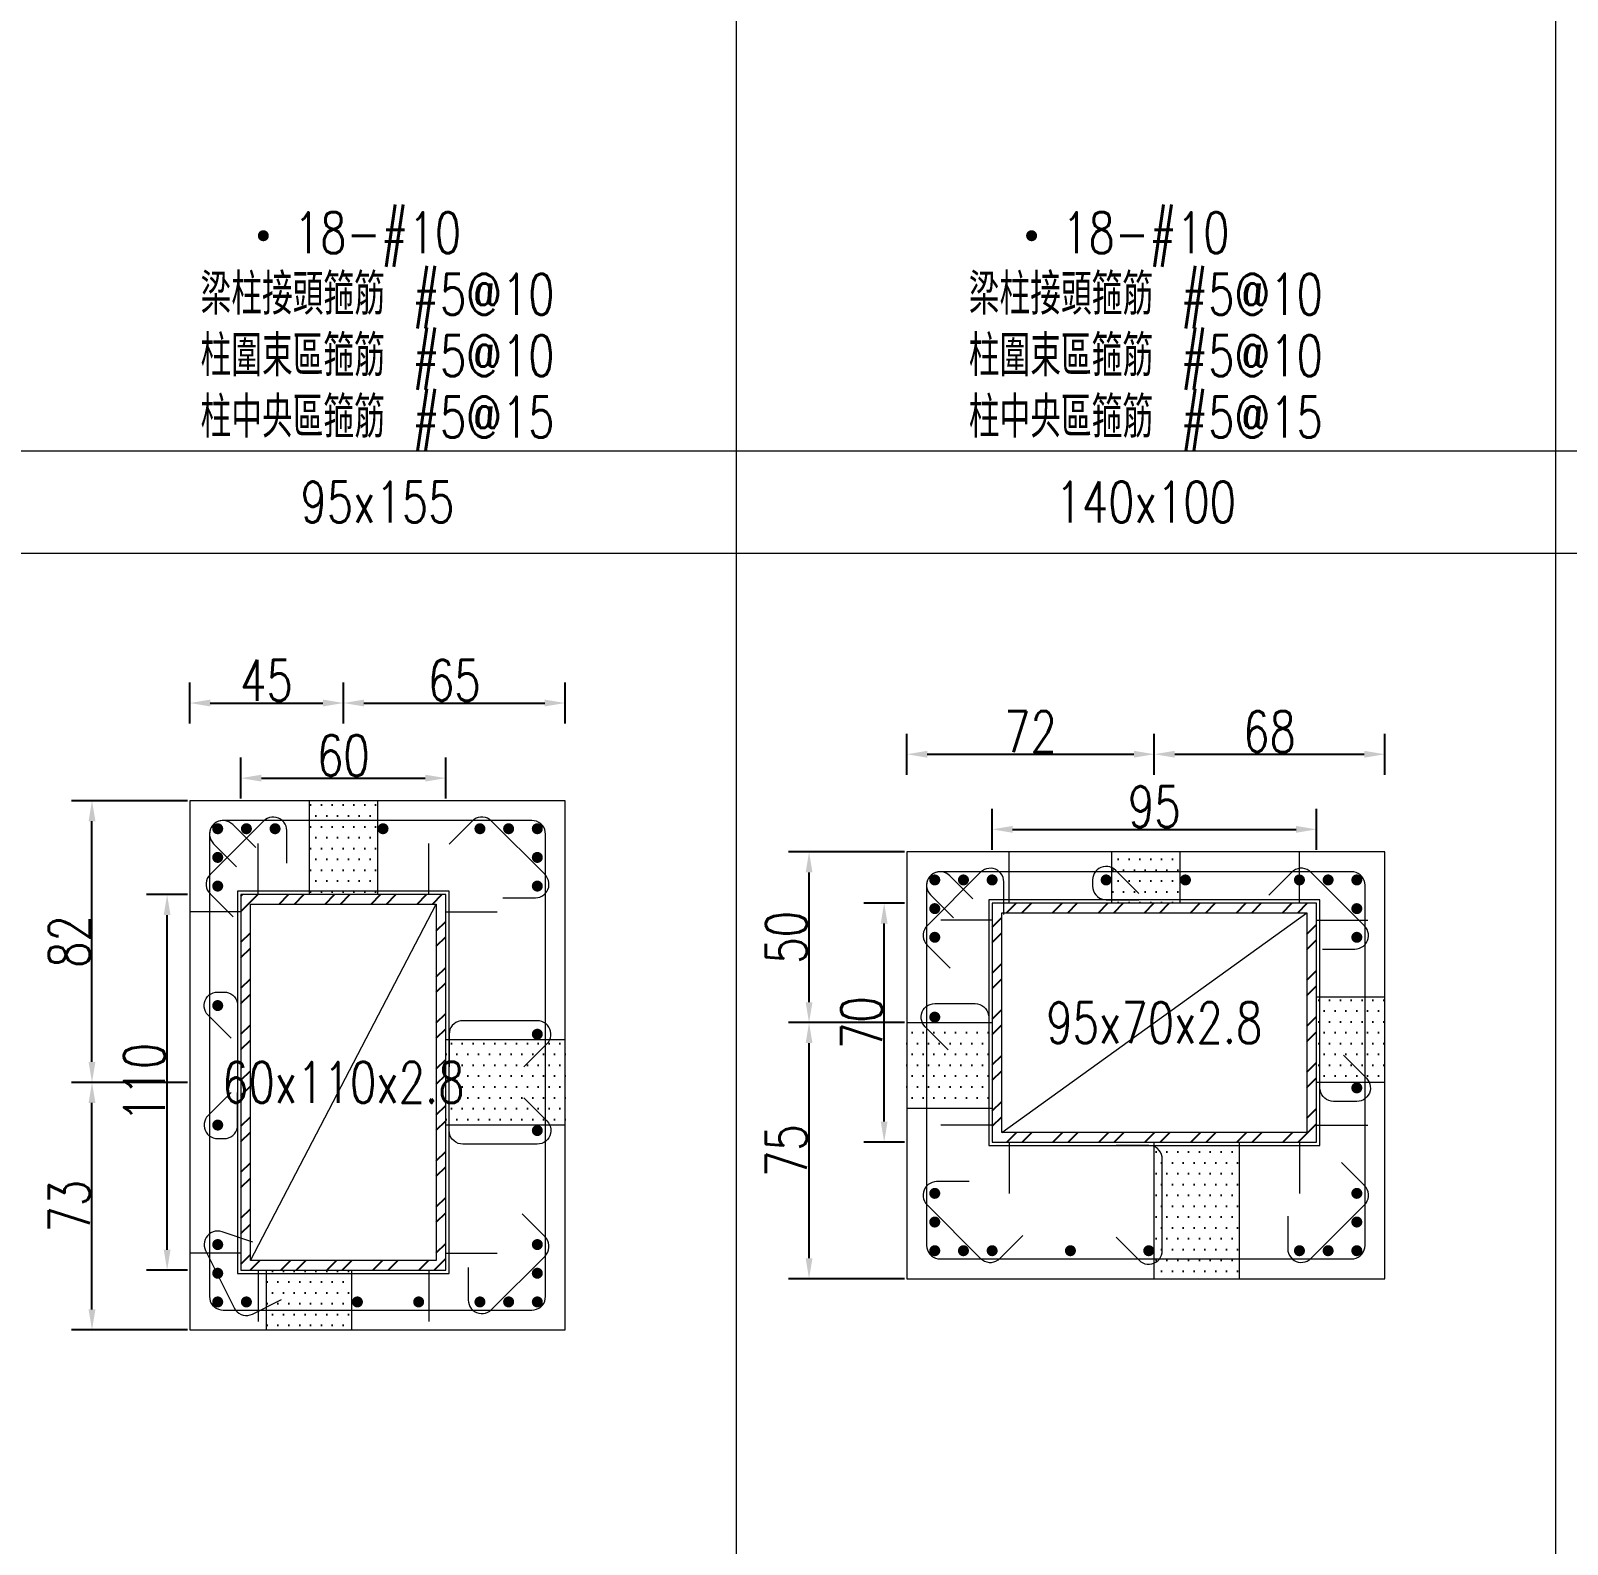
# Model space of a CAD drawing. Header units: millimetres. Extents: x 0 to 3905, y 0 to 8880.
# Drawn here: x 2918.4 to 3368.4, y 513.7 to 957 of the extents above; entities that cross this region are included whole.
import ezdxf
from ezdxf.enums import TextEntityAlignment as Align

# ---------------------------------------------------------------- set-up
doc = ezdxf.new("R2010")
doc.units = ezdxf.units.MM
doc.layers.get('DEFPOINTS').update_dxf_attribs({"color": 3})
for name, color, linetype in [('Hatch線', 6, 'Continuous'), ('TC-鋼粱', 132, 'Continuous'), ('主筋斷面', 2, 'Continuous'), ('文字-主筋根數', 7, 'Continuous'), ('文字-剪力筋 中央區', 7, 'Continuous'), ('文字-剪力筋-BC', 7, 'Continuous'), ('文字-剪力筋-圍束區', 7, 'Continuous'), ('文字-斷面尺寸', 7, 'Continuous'), ('文字-輔助字', 7, 'Continuous'), ('柱斷面線', 4, 'Continuous'), ('標註字', 4, 'Continuous'), ('箍筋線', 1, 'Continuous'), ('網格線', 7, 'Continuous'), ('鋼柱', 11, 'Continuous')]:
    doc.layers.add(name, color=color, linetype=linetype)
doc.styles.add('note', font='txt.shx', dxfattribs={"width": 0.75, "height": 12})
doc.styles.add('txt', font='txt.shx', dxfattribs={"height": 0.2, "bigfont": 'chineset.shx'})
doc.dimstyles.new('RCAD_DIM', dxfattribs={"dimtxt": 12, "dimasz": 6, "dimexe": 6, "dimexo": 0.625, "dimtad": 1, "dimdec": 0, "dimdsep": 46, "dimtxsty": 'note', "dimcen": 2.5, "dimclrd": 256, "dimclre": 256, "dimclrt": 256, "dimadec": 0, "dimazin": 0, "dimtfac": 1, "dimtmove": 0, "dimatfit": 3, "dimfxl": 0, "dimtolj": 1, "dimarcsym": 0})

# ---------------------------------------------------------------- blocks, each defined once
blk = doc.blocks.new('*D1608')
at = {"layer": 'DEFPOINTS', "color": 0}
for p in [(3040, 738.12), (2980, 731.5), (3040, 731.5)]:
    blk.add_point(p, dxfattribs=at)
at = {"layer": '標註字', "lineweight": -2}
for p, q in [((2980, 732.12), (2980, 744.12)), ((3040, 732.12), (3040, 744.12)), ((2986, 738.12), (3034, 738.12))]:
    blk.add_line(p, q, dxfattribs=at)
at = {"layer": '標註字'}
for points in [[(2986, 739.12), (2986, 737.12), (2980, 738.12)], [(3034, 737.12), (3034, 739.12), (3040, 738.12)]]:
    blk.add_solid(points, dxfattribs=at)
at = {"layer": '標註字', "insert": (3010, 744.75), "char_height": 12, "attachment_point": 5, "style": 'note'}
blk.add_mtext('\\A1;60', dxfattribs=at)
blk = doc.blocks.new('*D1609')
at = {"layer": 'DEFPOINTS', "color": 0}
for p in [(2958.38, 704), (2965, 704), (2965, 594)]:
    blk.add_point(p, dxfattribs=at)
at = {"layer": '標註字', "lineweight": -2}
for p, q in [((2964.38, 704), (2952.38, 704)), ((2958.38, 600), (2958.38, 698)), ((2964.38, 594), (2952.38, 594))]:
    blk.add_line(p, q, dxfattribs=at)
at = {"layer": '標註字'}
for points in [[(2959.38, 698), (2957.38, 698), (2958.38, 704)], [(2957.38, 600), (2959.38, 600), (2958.38, 594)]]:
    blk.add_solid(points, dxfattribs=at)
at = {"layer": '標註字', "insert": (2951.75, 649), "char_height": 12, "attachment_point": 5, "rotation": 90, "style": 'note'}
blk.add_mtext('\\A1;110', dxfattribs=at)
blk = doc.blocks.new('*D1610')
at = {"layer": 'DEFPOINTS', "color": 0}
for p in [(3010, 760.12), (2965, 753.5), (3010, 753.5)]:
    blk.add_point(p, dxfattribs=at)
at = {"layer": '標註字', "lineweight": -2}
for p, q in [((2965, 754.12), (2965, 766.12)), ((3010, 754.12), (3010, 766.12)), ((2971, 760.12), (3004, 760.12))]:
    blk.add_line(p, q, dxfattribs=at)
at = {"layer": '標註字'}
for points in [[(2971, 761.12), (2971, 759.12), (2965, 760.12)], [(3004, 759.12), (3004, 761.12), (3010, 760.12)]]:
    blk.add_solid(points, dxfattribs=at)
at = {"layer": '標註字', "insert": (2987.5, 766.75), "char_height": 12, "attachment_point": 5, "style": 'note'}
blk.add_mtext('\\A1;45', dxfattribs=at)
blk = doc.blocks.new('*D1611')
at = {"layer": 'DEFPOINTS', "color": 0}
for p in [(3075, 760.12), (3010, 753.5), (3075, 753.5)]:
    blk.add_point(p, dxfattribs=at)
at = {"layer": '標註字', "lineweight": -2}
for p, q in [((3010, 754.12), (3010, 766.12)), ((3075, 754.12), (3075, 766.12)), ((3016, 760.12), (3069, 760.12))]:
    blk.add_line(p, q, dxfattribs=at)
at = {"layer": '標註字'}
for points in [[(3016, 761.12), (3016, 759.12), (3010, 760.12)], [(3069, 759.12), (3069, 761.12), (3075, 760.12)]]:
    blk.add_solid(points, dxfattribs=at)
at = {"layer": '標註字', "insert": (3042.5, 766.75), "char_height": 12, "attachment_point": 5, "style": 'note'}
blk.add_mtext('\\A1;65', dxfattribs=at)
blk = doc.blocks.new('*D1612')
at = {"layer": 'DEFPOINTS', "color": 0}
for p in [(2936.38, 649), (2965, 649), (2965, 576.5)]:
    blk.add_point(p, dxfattribs=at)
at = {"layer": '標註字', "lineweight": -2}
for p, q in [((2964.38, 649), (2930.38, 649)), ((2936.38, 582.5), (2936.38, 643)), ((2964.38, 576.5), (2930.38, 576.5))]:
    blk.add_line(p, q, dxfattribs=at)
at = {"layer": '標註字'}
for points in [[(2937.38, 643), (2935.38, 643), (2936.38, 649)], [(2935.38, 582.5), (2937.38, 582.5), (2936.38, 576.5)]]:
    blk.add_solid(points, dxfattribs=at)
at = {"layer": '標註字', "insert": (2929.75, 612.75), "char_height": 12, "attachment_point": 5, "rotation": 90, "style": 'note'}
blk.add_mtext('\\A1;73', dxfattribs=at)
blk = doc.blocks.new('*D1613')
at = {"layer": 'DEFPOINTS', "color": 0}
for p in [(2936.38, 731.5), (2965, 731.5), (2965, 649)]:
    blk.add_point(p, dxfattribs=at)
at = {"layer": '標註字', "lineweight": -2}
for p, q in [((2964.38, 731.5), (2930.38, 731.5)), ((2936.38, 655), (2936.38, 725.5)), ((2964.38, 649), (2930.38, 649))]:
    blk.add_line(p, q, dxfattribs=at)
at = {"layer": '標註字'}
for points in [[(2937.38, 725.5), (2935.38, 725.5), (2936.38, 731.5)], [(2935.38, 655), (2937.38, 655), (2936.38, 649)]]:
    blk.add_solid(points, dxfattribs=at)
at = {"layer": '標註字', "insert": (2929.75, 690.25), "char_height": 12, "attachment_point": 5, "rotation": 90, "style": 'note'}
blk.add_mtext('\\A1;82', dxfattribs=at)
blk = doc.blocks.new('Circle_Filled')
at = {"const_width": 0.5}
blk.add_lwpolyline([(-0.25, 0, 1), (0.25, 0, 1)], format="xyb", close=True, dxfattribs=at)
blk = doc.blocks.new('*D1740')
at = {"layer": 'DEFPOINTS', "color": 0}
for p in [(3295, 723.12), (3200, 716.5), (3295, 716.5)]:
    blk.add_point(p, dxfattribs=at)
at = {"layer": '標註字', "lineweight": -2}
for p, q in [((3200, 717.12), (3200, 729.12)), ((3295, 717.12), (3295, 729.12)), ((3206, 723.12), (3289, 723.12))]:
    blk.add_line(p, q, dxfattribs=at)
at = {"layer": '標註字'}
for points in [[(3206, 724.12), (3206, 722.12), (3200, 723.12)], [(3289, 722.12), (3289, 724.12), (3295, 723.12)]]:
    blk.add_solid(points, dxfattribs=at)
at = {"layer": '標註字', "insert": (3247.5, 729.75), "char_height": 12, "attachment_point": 5, "style": 'note'}
blk.add_mtext('\\A1;95', dxfattribs=at)
blk = doc.blocks.new('*D1741')
at = {"layer": 'DEFPOINTS', "color": 0}
for p in [(3168.38, 701.5), (3175, 701.5), (3175, 631.5)]:
    blk.add_point(p, dxfattribs=at)
at = {"layer": '標註字', "lineweight": -2}
for p, q in [((3174.38, 701.5), (3162.38, 701.5)), ((3168.38, 637.5), (3168.38, 695.5)), ((3174.38, 631.5), (3162.38, 631.5))]:
    blk.add_line(p, q, dxfattribs=at)
at = {"layer": '標註字'}
for points in [[(3169.38, 695.5), (3167.38, 695.5), (3168.38, 701.5)], [(3167.38, 637.5), (3169.38, 637.5), (3168.38, 631.5)]]:
    blk.add_solid(points, dxfattribs=at)
at = {"layer": '標註字', "insert": (3161.75, 666.5), "char_height": 12, "attachment_point": 5, "rotation": 90, "style": 'note'}
blk.add_mtext('\\A1;70', dxfattribs=at)
blk = doc.blocks.new('*D1742')
at = {"layer": 'DEFPOINTS', "color": 0}
for p in [(3247.5, 745.12), (3175, 738.5), (3247.5, 738.5)]:
    blk.add_point(p, dxfattribs=at)
at = {"layer": '標註字', "lineweight": -2}
for p, q in [((3175, 739.12), (3175, 751.12)), ((3247.5, 739.12), (3247.5, 751.12)), ((3181, 745.12), (3241.5, 745.12))]:
    blk.add_line(p, q, dxfattribs=at)
at = {"layer": '標註字'}
for points in [[(3181, 746.12), (3181, 744.12), (3175, 745.12)], [(3241.5, 744.12), (3241.5, 746.12), (3247.5, 745.12)]]:
    blk.add_solid(points, dxfattribs=at)
at = {"layer": '標註字', "insert": (3211.25, 751.75), "char_height": 12, "attachment_point": 5, "style": 'note'}
blk.add_mtext('\\A1;72', dxfattribs=at)
blk = doc.blocks.new('*D1743')
at = {"layer": 'DEFPOINTS', "color": 0}
for p in [(3315, 745.12), (3247.5, 738.5), (3315, 738.5)]:
    blk.add_point(p, dxfattribs=at)
at = {"layer": '標註字', "lineweight": -2}
for p, q in [((3247.5, 739.12), (3247.5, 751.12)), ((3315, 739.12), (3315, 751.12)), ((3253.5, 745.12), (3309, 745.12))]:
    blk.add_line(p, q, dxfattribs=at)
at = {"layer": '標註字'}
for points in [[(3253.5, 746.12), (3253.5, 744.12), (3247.5, 745.12)], [(3309, 744.12), (3309, 746.12), (3315, 745.12)]]:
    blk.add_solid(points, dxfattribs=at)
at = {"layer": '標註字', "insert": (3281.25, 751.75), "char_height": 12, "attachment_point": 5, "style": 'note'}
blk.add_mtext('\\A1;68', dxfattribs=at)
blk = doc.blocks.new('*D1744')
at = {"layer": 'DEFPOINTS', "color": 0}
for p in [(3146.38, 666.5), (3175, 666.5), (3175, 591.5)]:
    blk.add_point(p, dxfattribs=at)
at = {"layer": '標註字', "lineweight": -2}
for p, q in [((3174.38, 666.5), (3140.38, 666.5)), ((3146.38, 597.5), (3146.38, 660.5)), ((3174.38, 591.5), (3140.38, 591.5))]:
    blk.add_line(p, q, dxfattribs=at)
at = {"layer": '標註字'}
for points in [[(3147.38, 660.5), (3145.38, 660.5), (3146.38, 666.5)], [(3145.38, 597.5), (3147.38, 597.5), (3146.38, 591.5)]]:
    blk.add_solid(points, dxfattribs=at)
at = {"layer": '標註字', "insert": (3139.75, 629), "char_height": 12, "attachment_point": 5, "rotation": 90, "style": 'note'}
blk.add_mtext('\\A1;75', dxfattribs=at)
blk = doc.blocks.new('*D1745')
at = {"layer": 'DEFPOINTS', "color": 0}
for p in [(3146.38, 716.5), (3175, 716.5), (3175, 666.5)]:
    blk.add_point(p, dxfattribs=at)
at = {"layer": '標註字', "lineweight": -2}
for p, q in [((3174.38, 716.5), (3140.38, 716.5)), ((3146.38, 672.5), (3146.38, 710.5)), ((3174.38, 666.5), (3140.38, 666.5))]:
    blk.add_line(p, q, dxfattribs=at)
at = {"layer": '標註字'}
for points in [[(3147.38, 710.5), (3145.38, 710.5), (3146.38, 716.5)], [(3145.38, 672.5), (3147.38, 672.5), (3146.38, 666.5)]]:
    blk.add_solid(points, dxfattribs=at)
at = {"layer": '標註字', "insert": (3139.75, 691.5), "char_height": 12, "attachment_point": 5, "rotation": 90, "style": 'note'}
blk.add_mtext('\\A1;50', dxfattribs=at)

msp = doc.modelspace()

# ---------------------------------------------------------------- hatches: boundary and pattern name
at = {"layer": 'Hatch線'}
h = msp.add_hatch(dxfattribs=at)
h.set_pattern_fill('ANSI32', color=256, style=0)
h.paths.add_polyline_path([(2980, 594), (3040, 594), (3040, 704), (2980, 704)], flags=17)
h.paths.add_polyline_path([(2982.8, 596.8), (2982.8, 701.2), (3037.2, 701.2), (3037.2, 596.8)])
h = msp.add_hatch(dxfattribs=at)
h.set_pattern_fill('ANSI32', color=256, style=0)
h.paths.add_polyline_path([(3200, 631.5), (3295, 631.5), (3295, 701.5), (3200, 701.5)], flags=17)
h.paths.add_polyline_path([(3202.8, 634.3), (3202.8, 698.7), (3292.2, 698.7), (3292.2, 634.3)])
at = {"layer": 'TC-鋼粱'}
h = msp.add_hatch(dxfattribs=at)
h.set_pattern_fill('DOTS', color=256, scale=2, style=0)
h.paths.add_polyline_path([(3020, 731.5), (3000, 731.5), (3000, 704), (3020, 704)], flags=17)
h = msp.add_hatch(dxfattribs=at)
h.set_pattern_fill('DOTS', color=256, scale=2, style=0)
h.paths.add_polyline_path([(3255, 716.5), (3235, 716.5), (3235, 701.5), (3255, 701.5)], flags=17)
h = msp.add_hatch(dxfattribs=at)
h.set_pattern_fill('DOTS', color=256, scale=2, style=0)
h.paths.add_polyline_path([(3315, 649), (3315, 674), (3295, 674), (3295, 649)], flags=17)
h = msp.add_hatch(dxfattribs=at)
h.set_pattern_fill('DOTS', color=256, scale=2, style=0)
h.paths.add_polyline_path([(3175, 666.5), (3175, 641.5), (3200, 641.5), (3200, 666.5)], flags=17)
h = msp.add_hatch(dxfattribs=at)
h.set_pattern_fill('DOTS', color=256, scale=2, style=0)
h.paths.add_polyline_path([(3075, 636.5), (3075, 661.5), (3040, 661.5), (3040, 636.5)], flags=17)
h = msp.add_hatch(dxfattribs=at)
h.set_pattern_fill('DOTS', color=256, scale=2, style=0)
h.paths.add_polyline_path([(3247.48, 591.5), (3272.48, 591.5), (3272.48, 631.5), (3247.48, 631.5)], flags=17)
h = msp.add_hatch(dxfattribs=at)
h.set_pattern_fill('DOTS', color=256, scale=2, style=0)
h.paths.add_polyline_path([(2987.5, 576.5), (3012.5, 576.5), (3012.5, 594), (2987.5, 594)], flags=17)

# ---------------------------------------------------------------- linework, layer by layer
at = {"layer": 'DEFPOINTS', "lineweight": 5}
for points in [[(2985, 704), (2985, 719)], [(3035, 704), (3035, 719)], [(3205, 701.5), (3205, 716.5)], [(3290, 701.5), (3290, 716.5)], [(2980, 593), (3041, 593), (3041, 705), (2979, 705), (2979, 593), (2980, 593)], [(3200, 630.5), (3296, 630.5), (3296, 702.5), (3199, 702.5), (3199, 630.5), (3200, 630.5)], [(2980, 699), (2965, 699)], [(2982.8, 596.8), (3037.2, 701.2)], [(3040, 699), (3055, 699)], [(3202.8, 634.3), (3292.2, 698.7)], [(3200, 696.5), (3185, 696.5)], [(3295, 696.5), (3310, 696.5)], [(3200, 636.5), (3185, 636.5)], [(3295, 636.5), (3310, 636.5)], [(3205, 631.5), (3205, 616.5)], [(3290, 631.5), (3290, 616.5)], [(2980, 599), (2965, 599)], [(3040, 599), (3055, 599)], [(2985, 594), (2985, 579)], [(3035, 594), (3035, 579)]]:
    msp.add_lwpolyline(points, dxfattribs=at)
at = {"layer": 'TC-鋼粱', "lineweight": 5}
for points in [[(3000, 731.5), (3000, 704)], [(3020, 731.5), (3020, 704)], [(3235, 716.5), (3235, 701.5)], [(3255, 716.5), (3255, 701.5)], [(3315, 674), (3295, 674)], [(3175, 666.5), (3200, 666.5)], [(3075, 661.5), (3040, 661.5)], [(3315, 649), (3295, 649)], [(3175, 641.5), (3200, 641.5)], [(3075, 636.5), (3040, 636.5)], [(3247.48, 591.5), (3247.48, 631.5)], [(3272.48, 591.5), (3272.48, 631.5)], [(2987.5, 576.5), (2987.5, 594)], [(3012.5, 576.5), (3012.5, 594)]]:
    msp.add_lwpolyline(points, dxfattribs=at)
at = {"layer": '柱斷面線', "lineweight": 5}
for points in [[(2965, 576.5), (3075, 576.5), (3075, 731.5), (2965, 731.5), (2965, 576.5)], [(3175, 591.5), (3315, 591.5), (3315, 716.5), (3175, 716.5), (3175, 591.5)]]:
    msp.add_lwpolyline(points, dxfattribs=at)
at = {"layer": '箍筋線', "lineweight": 5}
for points in [[(2993.43, 713.21), (2993.43, 722.75), (2993.37, 723.42), (2993.2, 724.06), (2992.93, 724.67), (2992.56, 725.23), (2992.1, 725.72), (2991.57, 726.12), (2990.97, 726.42), (2990.34, 726.63), (2989.67, 726.72), (2989.01, 726.7), (2988.35, 726.57), (2987.73, 726.33), (2987.15, 725.99), (2986.64, 725.56), (2970.94, 709.86), (2970.49, 709.33), (2970.15, 708.73), (2969.91, 708.08), (2969.79, 707.39), (2969.79, 706.7), (2969.91, 706.02), (2970.15, 705.37), (2970.49, 704.77), (2970.94, 704.24), (2977.68, 697.49)], [(2984.33, 717.79), (2977.58, 724.54), (2977.07, 724.97), (2976.49, 725.31), (2975.87, 725.55), (2975.22, 725.68), (2974.55, 725.7), (2973.89, 725.61), (2973.25, 725.4), (2972.66, 725.1), (2972.12, 724.69), (2971.66, 724.21), (2971.29, 723.65), (2971.02, 723.04), (2970.85, 722.4), (2970.79, 721.73), (2970.79, 586.27), (2970.86, 585.58), (2971.03, 584.91), (2971.33, 584.28), (2971.72, 583.71), (2972.21, 583.22), (2972.78, 582.83), (2973.41, 582.53), (2974.08, 582.36), (2974.77, 582.29), (3065.23, 582.29), (3065.92, 582.36), (3066.59, 582.53), (3067.22, 582.83), (3067.79, 583.22), (3068.28, 583.71), (3068.67, 584.28), (3068.97, 584.91), (3069.14, 585.58), (3069.21, 586.27), (3069.21, 721.73), (3069.14, 722.42), (3068.97, 723.09), (3068.67, 723.72), (3068.28, 724.29), (3067.79, 724.78), (3067.22, 725.17), (3066.59, 725.47), (3065.92, 725.64), (3065.23, 725.71), (2974.77, 725.71), (2974.1, 725.65), (2973.46, 725.48), (2972.85, 725.21), (2972.29, 724.84), (2971.81, 724.38), (2971.4, 723.84), (2971.1, 723.25), (2970.89, 722.61), (2970.8, 721.95), (2970.82, 721.28), (2970.95, 720.63), (2971.19, 720.01), (2971.53, 719.43), (2971.96, 718.92), (2978.71, 712.17)], [(3056.71, 703.07), (3066.25, 703.07), (3066.92, 703.13), (3067.56, 703.3), (3068.17, 703.57), (3068.73, 703.94), (3069.22, 704.4), (3069.62, 704.93), (3069.92, 705.53), (3070.13, 706.16), (3070.22, 706.83), (3070.2, 707.49), (3070.07, 708.15), (3069.83, 708.77), (3069.49, 709.35), (3069.06, 709.86), (3053.36, 725.56), (3052.83, 726.01), (3052.23, 726.35), (3051.58, 726.59), (3050.89, 726.71), (3050.2, 726.71), (3049.52, 726.59), (3048.87, 726.35), (3048.27, 726.01), (3047.74, 725.56), (3040.99, 718.82)], [(3203.43, 698.21), (3203.43, 707.75), (3203.37, 708.42), (3203.2, 709.06), (3202.93, 709.67), (3202.56, 710.23), (3202.1, 710.72), (3201.57, 711.12), (3200.97, 711.42), (3200.34, 711.63), (3199.67, 711.72), (3199.01, 711.7), (3198.35, 711.57), (3197.73, 711.33), (3197.15, 710.99), (3196.64, 710.56), (3180.94, 694.86), (3180.49, 694.33), (3180.15, 693.73), (3179.91, 693.08), (3179.79, 692.39), (3179.79, 691.7), (3179.91, 691.02), (3180.15, 690.37), (3180.49, 689.77), (3180.94, 689.24), (3187.68, 682.49)], [(3242.95, 704.36), (3236.2, 711.11), (3235.69, 711.54), (3235.12, 711.88), (3234.49, 712.12), (3233.84, 712.25), (3233.17, 712.27), (3232.51, 712.18), (3231.87, 711.97), (3231.28, 711.67), (3230.74, 711.27), (3230.28, 710.78), (3229.91, 710.22), (3229.64, 709.61), (3229.47, 708.97), (3229.42, 708.3), (3229.42, 706.46), (3229.48, 705.77), (3229.65, 705.1), (3229.95, 704.47), (3230.34, 703.9), (3230.83, 703.41), (3231.4, 703.01), (3232.03, 702.72), (3232.7, 702.54), (3233.39, 702.48), (3242.93, 702.48)], [(3296.71, 688.07), (3306.25, 688.07), (3306.92, 688.13), (3307.56, 688.3), (3308.17, 688.57), (3308.73, 688.94), (3309.22, 689.4), (3309.62, 689.93), (3309.92, 690.53), (3310.13, 691.16), (3310.22, 691.83), (3310.2, 692.49), (3310.07, 693.15), (3309.83, 693.77), (3309.49, 694.35), (3309.06, 694.86), (3293.36, 710.56), (3292.83, 711.01), (3292.23, 711.35), (3291.58, 711.59), (3290.89, 711.71), (3290.2, 711.71), (3289.52, 711.59), (3288.87, 711.35), (3288.27, 711.01), (3287.74, 710.56), (3280.99, 703.82)], [(3194.33, 702.79), (3187.58, 709.54), (3187.07, 709.97), (3186.49, 710.31), (3185.87, 710.55), (3185.22, 710.68), (3184.55, 710.7), (3183.89, 710.61), (3183.25, 710.4), (3182.66, 710.1), (3182.12, 709.69), (3181.66, 709.21), (3181.29, 708.65), (3181.02, 708.04), (3180.85, 707.4), (3180.79, 706.73), (3180.79, 601.27), (3180.86, 600.58), (3181.03, 599.91), (3181.33, 599.28), (3181.72, 598.71), (3182.21, 598.22), (3182.78, 597.83), (3183.41, 597.53), (3184.08, 597.36), (3184.77, 597.29), (3305.23, 597.29), (3305.92, 597.36), (3306.59, 597.53), (3307.22, 597.83), (3307.79, 598.22), (3308.28, 598.71), (3308.67, 599.28), (3308.97, 599.91), (3309.14, 600.58), (3309.21, 601.27), (3309.21, 706.73), (3309.14, 707.42), (3308.97, 708.09), (3308.67, 708.72), (3308.28, 709.29), (3307.79, 709.78), (3307.22, 710.17), (3306.59, 710.47), (3305.92, 710.64), (3305.23, 710.71), (3184.77, 710.71), (3184.1, 710.65), (3183.46, 710.48), (3182.85, 710.21), (3182.29, 709.84), (3181.81, 709.38), (3181.4, 708.84), (3181.1, 708.25), (3180.89, 707.61), (3180.8, 706.95), (3180.82, 706.28), (3180.95, 705.63), (3181.19, 705.01), (3181.53, 704.43), (3181.96, 703.92), (3188.71, 697.17)], [(2977.14, 661.94), (2970.39, 668.69), (2969.96, 669.2), (2969.62, 669.77), (2969.38, 670.4), (2969.25, 671.05), (2969.23, 671.72), (2969.32, 672.38), (2969.53, 673.02), (2969.83, 673.61), (2970.23, 674.15), (2970.72, 674.61), (2971.28, 674.98), (2971.89, 675.25), (2972.53, 675.42), (2973.2, 675.47), (2975.04, 675.47), (2975.73, 675.41), (2976.4, 675.24), (2977.03, 674.94), (2977.6, 674.55), (2978.09, 674.06), (2978.49, 673.49), (2978.78, 672.86), (2978.96, 672.19), (2979.02, 671.5), (2979.02, 661.96)], [(3187.14, 658.55), (3180.39, 665.3), (3179.96, 665.81), (3179.62, 666.39), (3179.38, 667.01), (3179.25, 667.66), (3179.23, 668.33), (3179.32, 668.99), (3179.53, 669.63), (3179.83, 670.22), (3180.24, 670.76), (3180.72, 671.22), (3181.28, 671.59), (3181.89, 671.86), (3182.53, 672.03), (3183.2, 672.08), (3195.04, 672.08), (3195.74, 672.02), (3196.4, 671.85), (3197.03, 671.55), (3197.6, 671.16), (3198.09, 670.67), (3198.49, 670.1), (3198.78, 669.47), (3198.96, 668.8), (3199.02, 668.11), (3199.02, 658.57)], [(3062.86, 653.55), (3069.61, 660.3), (3070.04, 660.81), (3070.38, 661.39), (3070.62, 662.01), (3070.75, 662.66), (3070.77, 663.33), (3070.68, 663.99), (3070.47, 664.63), (3070.17, 665.22), (3069.76, 665.76), (3069.28, 666.22), (3068.72, 666.59), (3068.11, 666.86), (3067.47, 667.03), (3066.8, 667.08), (3044.96, 667.08), (3044.26, 667.02), (3043.6, 666.85), (3042.97, 666.55), (3042.4, 666.16), (3041.91, 665.67), (3041.51, 665.1), (3041.22, 664.47), (3041.04, 663.8), (3040.98, 663.11), (3040.98, 653.57)], [(3302.86, 656.95), (3309.61, 650.2), (3310.04, 649.69), (3310.38, 649.11), (3310.62, 648.49), (3310.75, 647.84), (3310.77, 647.17), (3310.68, 646.51), (3310.47, 645.87), (3310.17, 645.28), (3309.76, 644.74), (3309.28, 644.28), (3308.72, 643.91), (3308.11, 643.64), (3307.47, 643.47), (3306.8, 643.41), (3299.96, 643.41), (3299.26, 643.48), (3298.6, 643.65), (3297.97, 643.95), (3297.4, 644.34), (3296.91, 644.83), (3296.51, 645.4), (3296.22, 646.03), (3296.04, 646.7), (3295.98, 647.39), (3295.98, 656.93)], [(2977.14, 646.06), (2970.39, 639.31), (2969.96, 638.8), (2969.62, 638.23), (2969.38, 637.6), (2969.25, 636.95), (2969.23, 636.28), (2969.32, 635.62), (2969.53, 634.98), (2969.83, 634.39), (2970.23, 633.85), (2970.72, 633.39), (2971.28, 633.02), (2971.89, 632.75), (2972.53, 632.58), (2973.2, 632.53), (2975.04, 632.53), (2975.73, 632.59), (2976.4, 632.76), (2977.03, 633.06), (2977.6, 633.45), (2978.09, 633.94), (2978.49, 634.51), (2978.78, 635.14), (2978.96, 635.81), (2979.02, 636.5), (2979.02, 646.04)], [(3062.86, 644.45), (3069.61, 637.7), (3070.04, 637.19), (3070.38, 636.61), (3070.62, 635.99), (3070.75, 635.34), (3070.77, 634.67), (3070.68, 634.01), (3070.47, 633.37), (3070.17, 632.78), (3069.76, 632.24), (3069.28, 631.78), (3068.72, 631.41), (3068.11, 631.14), (3067.47, 630.97), (3066.8, 630.91), (3044.96, 630.91), (3044.26, 630.98), (3043.6, 631.15), (3042.97, 631.45), (3042.4, 631.84), (3041.91, 632.33), (3041.51, 632.9), (3041.22, 633.53), (3041.04, 634.2), (3040.98, 634.89), (3040.98, 644.43)], [(3236.31, 603.64), (3243.05, 596.89), (3243.57, 596.46), (3244.14, 596.12), (3244.76, 595.88), (3245.42, 595.75), (3246.09, 595.73), (3246.75, 595.82), (3247.39, 596.03), (3247.98, 596.33), (3248.51, 596.74), (3248.97, 597.22), (3249.34, 597.78), (3249.62, 598.39), (3249.78, 599.03), (3249.84, 599.7), (3249.84, 626.54), (3249.78, 627.24), (3249.6, 627.9), (3249.31, 628.53), (3248.91, 629.1), (3248.42, 629.59), (3247.85, 629.99), (3247.22, 630.28), (3246.56, 630.46), (3245.87, 630.52), (3236.33, 630.52)], [(3286.57, 609.79), (3286.57, 600.25), (3286.63, 599.58), (3286.8, 598.94), (3287.07, 598.33), (3287.44, 597.77), (3287.9, 597.28), (3288.43, 596.88), (3289.03, 596.58), (3289.66, 596.37), (3290.33, 596.28), (3290.99, 596.3), (3291.65, 596.43), (3292.27, 596.67), (3292.85, 597.01), (3293.36, 597.44), (3309.06, 613.14), (3309.51, 613.67), (3309.85, 614.27), (3310.09, 614.92), (3310.21, 615.61), (3310.21, 616.3), (3310.09, 616.98), (3309.85, 617.63), (3309.51, 618.23), (3309.06, 618.76), (3302.32, 625.51)], [(3193.29, 619.93), (3183.75, 619.93), (3183.08, 619.87), (3182.44, 619.7), (3181.83, 619.43), (3181.27, 619.06), (3180.78, 618.6), (3180.38, 618.07), (3180.08, 617.47), (3179.87, 616.84), (3179.78, 616.17), (3179.8, 615.51), (3179.93, 614.85), (3180.17, 614.23), (3180.51, 613.65), (3180.94, 613.14), (3196.64, 597.44), (3197.17, 596.99), (3197.77, 596.65), (3198.42, 596.41), (3199.11, 596.29), (3199.8, 596.29), (3200.48, 596.41), (3201.13, 596.65), (3201.73, 596.99), (3202.26, 597.44), (3209.01, 604.18)], [(3046.57, 594.79), (3046.57, 585.25), (3046.63, 584.58), (3046.8, 583.94), (3047.07, 583.33), (3047.44, 582.77), (3047.9, 582.28), (3048.43, 581.88), (3049.03, 581.58), (3049.66, 581.37), (3050.33, 581.28), (3050.99, 581.3), (3051.65, 581.43), (3052.27, 581.67), (3052.85, 582.01), (3053.36, 582.44), (3069.06, 598.14), (3069.51, 598.67), (3069.85, 599.27), (3070.09, 599.92), (3070.21, 600.61), (3070.21, 601.3), (3070.09, 601.98), (3069.85, 602.63), (3069.51, 603.23), (3069.06, 603.76), (3062.32, 610.51)], [(2983.51, 602.25), (2974.46, 605.27), (2973.81, 605.43), (2973.14, 605.47), (2972.48, 605.41), (2971.83, 605.23), (2971.23, 604.95), (2970.68, 604.57), (2970.2, 604.1), (2969.8, 603.56), (2969.51, 602.97), (2969.31, 602.33), (2969.23, 601.66), (2969.26, 601), (2969.4, 600.34), (2969.64, 599.72), (2978.04, 582.92), (2978.41, 582.33), (2978.87, 581.81), (2979.41, 581.38), (2980.02, 581.05), (2980.68, 580.83), (2981.36, 580.73), (2982.05, 580.75), (2982.73, 580.89), (2983.38, 581.14), (2991.91, 585.41)]]:
    msp.add_lwpolyline(points, dxfattribs=at)
at = {"layer": '網格線', "lineweight": 5}
for points in [[(3125, 1206), (3125, 834)], [(3365, 1206), (3365, 834)], [(2915, 834), (3125, 834)], [(3125, 834), (3365, 834)], [(3125, 834), (3125, 804)], [(3365, 834), (3635, 834)], [(3365, 834), (3365, 804)], [(2915, 804), (3125, 804)], [(3125, 804), (3365, 804)], [(3125, 804), (3125, 432)], [(3365, 804), (3635, 804)], [(3365, 804), (3365, 432)]]:
    msp.add_lwpolyline(points, dxfattribs=at)
at = {"layer": '鋼柱', "lineweight": 5}
for points in [[(2980, 594), (3040, 594), (3040, 704), (2980, 704), (2980, 594)], [(2982.8, 596.8), (2982.8, 701.2), (3037.2, 701.2), (3037.2, 596.8), (2982.8, 596.8)], [(3200, 631.5), (3295, 631.5), (3295, 701.5), (3200, 701.5), (3200, 631.5)], [(3202.8, 634.3), (3202.8, 698.7), (3292.2, 698.7), (3292.2, 634.3), (3202.8, 634.3)]]:
    msp.add_lwpolyline(points, dxfattribs=at)

# ---------------------------------------------------------------- block references
at = {"layer": '主筋斷面', "lineweight": 5, "xscale": 3.220000028610229, "yscale": 3.220000028610229}
for p in [(2986.56, 897), (3211.56, 897), (2973.2, 723.3), (2981.6, 723.3), (2990, 723.3), (3021.61, 723.3), (3050, 723.3), (3058.4, 723.3), (3066.8, 723.3), (2973.2, 714.9), (3066.8, 714.9), (2973.2, 706.5), (3066.8, 706.5), (3183.2, 708.3), (3191.6, 708.3), (3200, 708.3), (3233.39, 708.3), (3256.61, 708.3), (3290, 708.3), (3298.4, 708.3), (3306.8, 708.3), (3183.2, 699.9), (3306.8, 699.9), (3183.2, 691.5), (3306.8, 691.5), (2973.2, 671.5), (3183.2, 668.11), (3066.8, 663.11), (3306.8, 647.39), (2973.2, 636.5), (3066.8, 634.89), (3183.2, 616.5), (3306.8, 616.5), (3183.2, 608.1), (3306.8, 608.1), (2973.2, 601.5), (3066.8, 601.5), (3183.2, 599.7), (3191.6, 599.7), (3200, 599.7), (3222.93, 599.7), (3245.87, 599.7), (3290, 599.7), (3298.4, 599.7), (3306.8, 599.7), (2973.2, 593.1), (3066.8, 593.1), (2973.2, 584.7), (2981.6, 584.7), (3014.11, 584.7), (3032.05, 584.7), (3050, 584.7), (3058.4, 584.7), (3066.8, 584.7)]:
    msp.add_blockref('Circle_Filled', p, dxfattribs=at)

# ---------------------------------------------------------------- texts
at = {"layer": '文字-主筋根數', "style": 'txt', "width": 0.75}
for p in [(3020, 897), (3245, 897)]:
    msp.add_text('18-#10', height=12, dxfattribs=at).set_placement(p, align=Align.MIDDLE)
at = {"layer": '文字-剪力筋 中央區', "style": 'txt', "width": 0.75}
for p in [(3020, 843), (3245, 843)]:
    msp.add_text('柱中央區箍筋 #5@15', height=12, dxfattribs=at).set_placement(p, align=Align.MIDDLE)
at = {"layer": '文字-剪力筋-BC', "style": 'txt', "width": 0.75}
for p in [(3020, 879), (3245, 879)]:
    msp.add_text('梁柱接頭箍筋 #5@10', height=12, dxfattribs=at).set_placement(p, align=Align.MIDDLE)
at = {"layer": '文字-剪力筋-圍束區', "style": 'txt', "width": 0.75}
for p in [(3020, 861), (3245, 861)]:
    msp.add_text('柱圍束區箍筋 #5@10', height=12, dxfattribs=at).set_placement(p, align=Align.MIDDLE)
at = {"layer": '文字-斷面尺寸', "style": 'txt', "width": 0.75}
for s, p in [('95x155', (3020, 819)), ('140x100', (3245, 819))]:
    msp.add_text(s, height=12, dxfattribs=at).set_placement(p, align=Align.MIDDLE)
at = {"layer": '文字-輔助字', "style": 'txt', "width": 0.75}
for s, p in [('95x70x2.8', (3247.5, 666.5)), ('60x110x2.8', (3010, 649))]:
    msp.add_text(s, height=12, dxfattribs=at).set_placement(p, align=Align.MIDDLE)

# ---------------------------------------------------------------- dimensions: what is measured, and where the dimension line sits
at = {"layer": '標註字'}
for base, p1, p2, picture, middle in [((3010, 760.12), (2965, 753.5), (3010, 753.5), '*D1610', (2987.5, 766.75)), ((3075, 760.12), (3010, 753.5), (3075, 753.5), '*D1611', (3042.5, 766.75)), ((3247.4999, 745.125), (3175, 738.5), (3247.4999, 738.5), '*D1742', (3211.25, 751.75)), ((3315, 745.125), (3247.4999, 738.5), (3315, 738.5), '*D1743', (3281.25, 751.75)), ((3040, 738.12), (2980, 731.5), (3040, 731.5), '*D1608', (3010, 744.75)), ((3295, 723.12), (3200, 716.5), (3295, 716.5), '*D1740', (3247.5, 729.75))]:
    dim = msp.add_linear_dim(base=base, p1=p1, p2=p2, dimstyle='RCAD_DIM', dxfattribs=at)
    dim.commit()
    dim.dimension.update_dxf_attribs({"geometry": picture, "text_midpoint": middle})
for base, p1, p2, picture, middle in [((2936.375, 731.5), (2965, 649.00004), (2965, 731.5), '*D1613', (2929.75, 690.25002)), ((3146.38, 716.5), (3175, 666.5), (3175, 716.5), '*D1745', (3139.75, 691.5)), ((2958.38, 704), (2965, 594), (2965, 704), '*D1609', (2951.75, 649)), ((3168.38, 701.5), (3175, 631.5), (3175, 701.5), '*D1741', (3161.75, 666.5)), ((3146.38, 666.5), (3175, 591.5), (3175, 666.5), '*D1744', (3139.75, 629)), ((2936.375, 649.00004), (2965, 576.5), (2965, 649.00004), '*D1612', (2929.75, 612.75002))]:
    dim = msp.add_linear_dim(base=base, p1=p1, p2=p2, angle=90, dimstyle='RCAD_DIM', dxfattribs=at)
    dim.commit()
    dim.dimension.update_dxf_attribs({"geometry": picture, "text_midpoint": middle})

doc.saveas('drawing.dxf')
